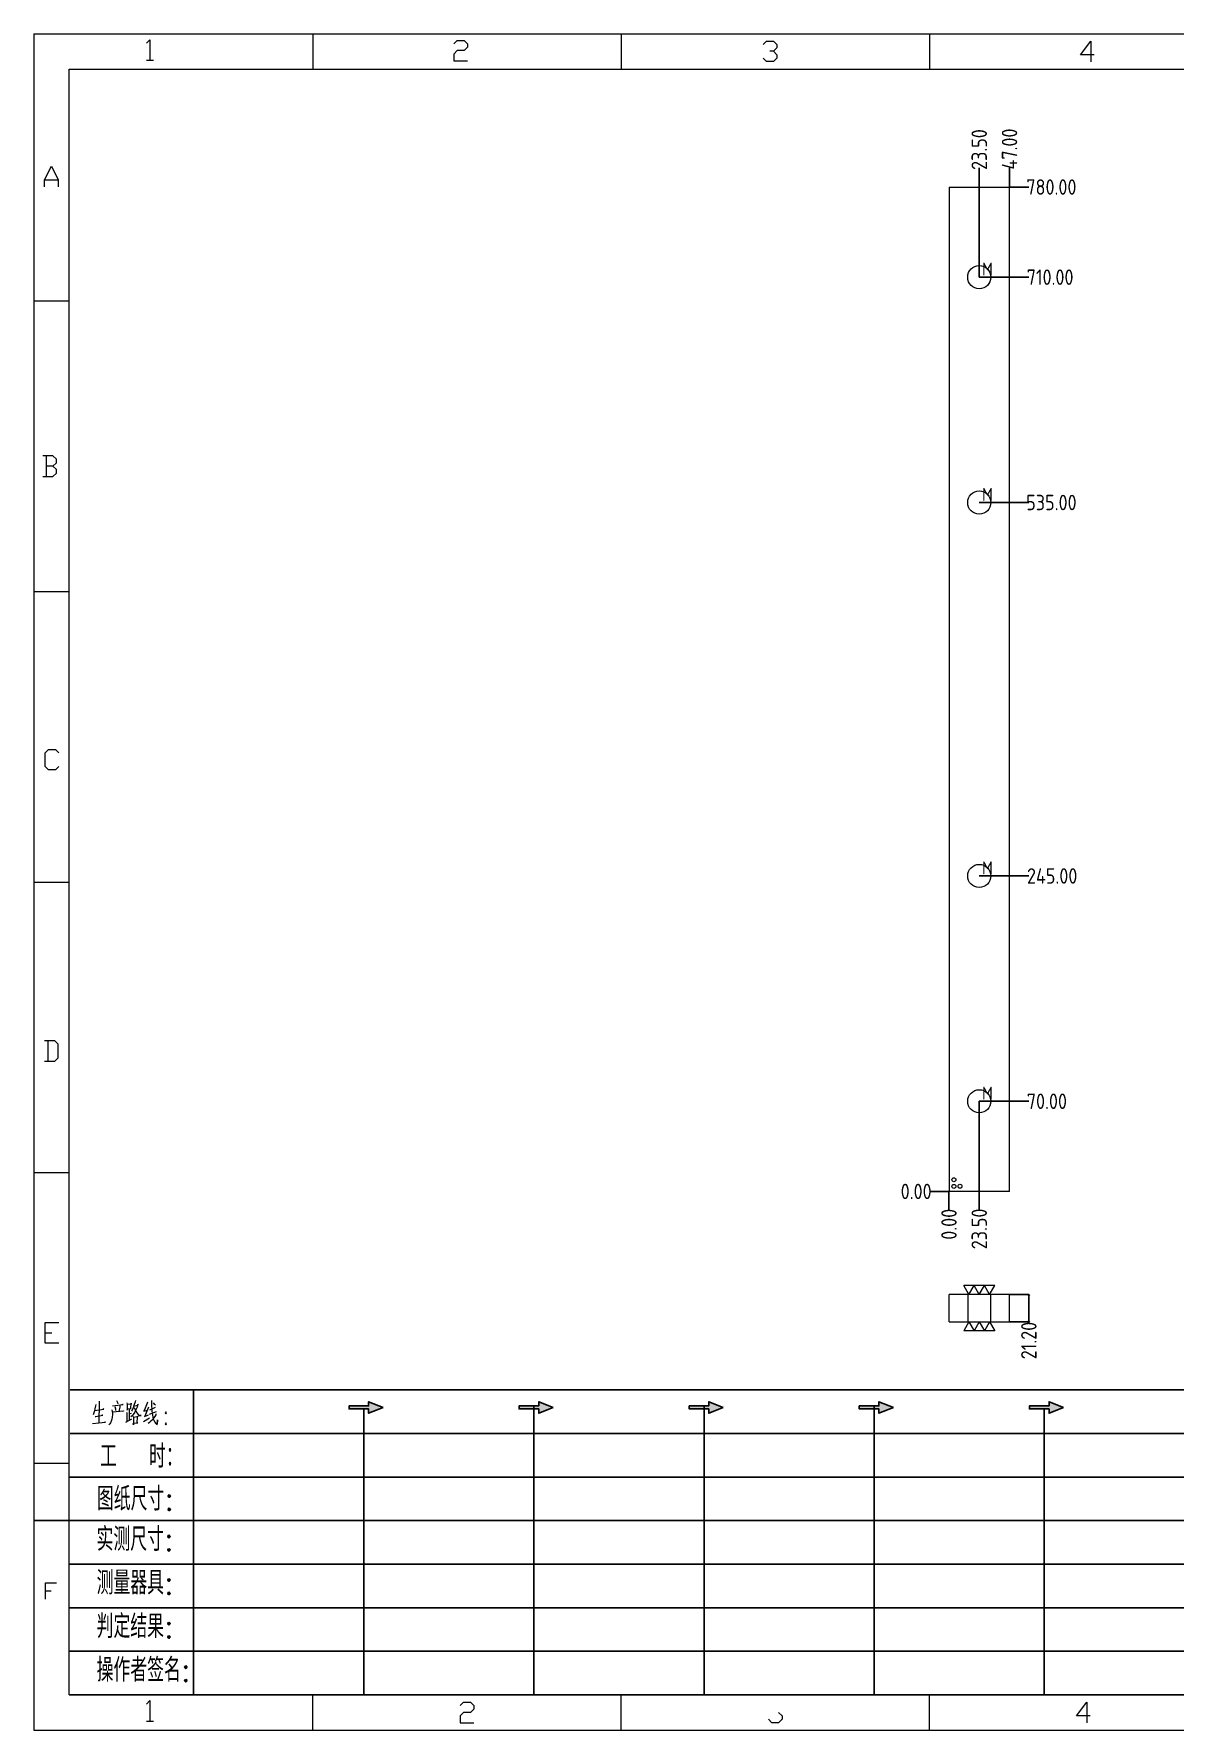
# Model space of a CAD drawing. Header units: millimetres. Extents: x 0 to 1869, y 0 to 1317.
# Drawn here: x 0 to 886, y 0 to 1317 of the extents above; entities that cross this region are included whole.
import ezdxf
from ezdxf.enums import TextEntityAlignment as Align
from ezdxf.lldxf.tags import DXFTag

# ---------------------------------------------------------------- set-up
doc = ezdxf.new("R2010")
doc.units = ezdxf.units.MM
doc.header["$PDSIZE"] = 3
doc.layers.get('Defpoints').update_dxf_attribs({"true_color": 0xffffff})
doc.layers.add('dim', color=4, linetype='Continuous')
doc.layers.add('dim_temp', color=161, linetype='Continuous', lineweight=9)
doc.layers.add('U2', color=7, linetype='Continuous', true_color=0xffffff)
doc.styles.add('chinesef_fs', font='simplex.shx', dxfattribs={"bigfont": 'gbcbig.shx'})
doc.styles.add('gbenor', font='gbenor.shx', dxfattribs={"bigfont": 'gbcbig'})
doc.styles.add('gbenor_', font='gbenor.shx', dxfattribs={"bigfont": 'gbcbig'})
doc.styles.add('TXT', font='txt.shx', dxfattribs={"width": 0.8, "bigfont": 'ctxt.shx'})
tags = doc.linetypes.add('DASHED', pattern=[25.72, 12.86, -12.86]).pattern_tags.tags
tags[6:7] = [DXFTag(74, 4), DXFTag(75, 0), DXFTag(340, '0'), DXFTag(46, 0.0), DXFTag(50, 0.0), DXFTag(44, 0.0), DXFTag(45, 0.0)]
tags[4:5] = [DXFTag(74, 4), DXFTag(75, 0), DXFTag(340, '0'), DXFTag(46, 0.0), DXFTag(50, 0.0), DXFTag(44, 0.0), DXFTag(45, 0.0)]
doc.dimstyles.new('零件', dxfattribs={"dimscale": 1.5, "dimtxt": 10, "dimasz": 1, "dimexe": 0, "dimexo": 0, "dimgap": 0, "dimtad": 1, "dimtxsty": 'Standard', "dimblk": 'OPEN90', "dimcen": 0, "dimclrd": 252, "dimclre": 252, "dimclrt": 4, "dimazin": 3, "dimtp": 0.001, "dimtm": 0.001, "dimtfac": 1, "dimtmove": 0, "dimatfit": 3, "dimldrblk": 'OPEN90'})

# ---------------------------------------------------------------- blocks, each defined once
blk = doc.blocks.new('*D11')
at = {"layer": 'Defpoints', "color": 0, "lineweight": 18, "transparency": 16777216}
for p in [(733.8, 488.3), (772.3, 488.3), (710.3, 418.3)]:
    blk.add_point(p, dxfattribs=at)
at = {"layer": 'dim_temp', "color": 252, "lineweight": -2, "transparency": 16777216}
blk.add_line((733.8, 488.3), (772.3, 488.3), dxfattribs=at)
at = {"layer": 'dim_temp', "color": 4, "lineweight": 18, "transparency": 16777216, "insert": (786.3, 488.3), "char_height": 12, "attachment_point": 5, "style": 'gbenor'}
blk.add_mtext('\\A1;70.00', dxfattribs=at)
blk = doc.blocks.new('_OPEN90')
at = {"color": 0, "linetype": 'ByBlock'}
for p, q in [((0, 0), (-1, 0)), ((-0.5, 0.5), (0, 0)), ((0, 0), (-0.5, -0.5))]:
    blk.add_line(p, q, dxfattribs=at)
blk = doc.blocks.new('*D12')
at = {"layer": 'Defpoints', "color": 0, "lineweight": 18, "transparency": 16777216}
for p in [(733.8, 663.3), (772.3, 663.3), (710.3, 418.3)]:
    blk.add_point(p, dxfattribs=at)
at = {"layer": 'dim_temp', "color": 252, "lineweight": -2, "transparency": 16777216}
blk.add_line((733.8, 663.3), (772.3, 663.3), dxfattribs=at)
at = {"layer": 'dim_temp', "color": 4, "lineweight": 18, "transparency": 16777216, "insert": (790.4, 663.3), "char_height": 12, "attachment_point": 5, "style": 'gbenor'}
blk.add_mtext('\\A1;245.00', dxfattribs=at)
blk = doc.blocks.new('*D13')
at = {"layer": 'Defpoints', "color": 0, "lineweight": 18, "transparency": 16777216}
for p in [(733.8, 953.3), (772.3, 953.3), (710.3, 418.3)]:
    blk.add_point(p, dxfattribs=at)
at = {"layer": 'dim_temp', "color": 252, "lineweight": -2, "transparency": 16777216}
blk.add_line((733.8, 953.3), (772.3, 953.3), dxfattribs=at)
at = {"layer": 'dim_temp', "color": 4, "lineweight": 18, "transparency": 16777216, "insert": (789.8, 953.3), "char_height": 12, "attachment_point": 5, "style": 'gbenor'}
blk.add_mtext('\\A1;535.00', dxfattribs=at)
blk = doc.blocks.new('*D14')
at = {"layer": 'Defpoints', "color": 0, "lineweight": 18, "transparency": 16777216}
for p in [(733.8, 1128.3), (772.3, 1128.3), (710.3, 418.3)]:
    blk.add_point(p, dxfattribs=at)
at = {"layer": 'dim_temp', "color": 252, "lineweight": -2, "transparency": 16777216}
blk.add_line((733.8, 1128.3), (772.3, 1128.3), dxfattribs=at)
at = {"layer": 'dim_temp', "color": 4, "lineweight": 18, "transparency": 16777216, "insert": (788.8, 1128.3), "char_height": 12, "attachment_point": 5, "style": 'gbenor'}
blk.add_mtext('\\A1;710.00', dxfattribs=at)
blk = doc.blocks.new('*D15')
at = {"layer": 'Defpoints', "color": 0, "lineweight": 18, "transparency": 16777216}
for p in [(757.3, 1198.3), (772.3, 1198.3), (710.3, 418.3)]:
    blk.add_point(p, dxfattribs=at)
at = {"layer": 'dim_temp', "color": 252, "lineweight": -2, "transparency": 16777216}
blk.add_line((757.3, 1198.3), (772.3, 1198.3), dxfattribs=at)
at = {"layer": 'dim_temp', "color": 4, "lineweight": 18, "transparency": 16777216, "insert": (789.8, 1198.3), "char_height": 12, "attachment_point": 5, "style": 'gbenor'}
blk.add_mtext('\\A1;780.00', dxfattribs=at)
blk = doc.blocks.new('*D16')
at = {"layer": 'Defpoints', "color": 0, "lineweight": 18, "transparency": 16777216}
for p in [(695.3, 418.3), (710.3, 418.3), (710.3, 418.3)]:
    blk.add_point(p, dxfattribs=at)
at = {"layer": 'dim_temp', "color": 252, "lineweight": -2, "transparency": 16777216}
blk.add_line((710.3, 418.3), (695.3, 418.3), dxfattribs=at)
at = {"layer": 'dim_temp', "color": 4, "lineweight": 18, "transparency": 16777216, "insert": (684.8, 418.3), "char_height": 12, "attachment_point": 5, "style": 'gbenor'}
blk.add_mtext('\\A1;0.00', dxfattribs=at)
blk = doc.blocks.new('*D17')
at = {"layer": 'Defpoints', "color": 0, "lineweight": 18, "transparency": 16777216}
for p in [(733.8, 488.3), (710.3, 418.3), (733.8, 403.3)]:
    blk.add_point(p, dxfattribs=at)
at = {"layer": 'dim_temp', "color": 252, "lineweight": -2, "transparency": 16777216}
blk.add_line((733.8, 488.3), (733.8, 403.3), dxfattribs=at)
at = {"layer": 'dim_temp', "color": 4, "lineweight": 18, "transparency": 16777216, "insert": (733.8, 389.2), "char_height": 12, "attachment_point": 5, "rotation": 90, "style": 'gbenor'}
blk.add_mtext('\\A1;23.50', dxfattribs=at)
blk = doc.blocks.new('*D18')
at = {"layer": 'Defpoints', "color": 0, "lineweight": 18, "transparency": 16777216}
for p in [(710.3, 418.3), (710.3, 418.3), (710.3, 403.3)]:
    blk.add_point(p, dxfattribs=at)
at = {"layer": 'dim_temp', "color": 252, "lineweight": -2, "transparency": 16777216}
blk.add_line((710.3, 418.3), (710.3, 403.3), dxfattribs=at)
at = {"layer": 'dim_temp', "color": 4, "lineweight": 18, "transparency": 16777216, "insert": (710.3, 392.8), "char_height": 12, "attachment_point": 5, "rotation": 90, "style": 'gbenor'}
blk.add_mtext('\\A1;0.00', dxfattribs=at)
blk = doc.blocks.new('*D19')
at = {"layer": 'Defpoints', "color": 0, "lineweight": 18, "transparency": 16777216}
for p in [(757.3, 1213.3), (757.3, 1198.3), (710.3, 418.3)]:
    blk.add_point(p, dxfattribs=at)
at = {"layer": 'dim_temp', "color": 252, "lineweight": -2, "transparency": 16777216}
blk.add_line((757.3, 1198.3), (757.3, 1213.3), dxfattribs=at)
at = {"layer": 'dim_temp', "color": 4, "lineweight": 18, "transparency": 16777216, "insert": (757.3, 1227.8), "char_height": 12, "attachment_point": 5, "rotation": 90, "style": 'gbenor'}
blk.add_mtext('\\A1;47.00', dxfattribs=at)
blk = doc.blocks.new('*D20')
at = {"layer": 'Defpoints', "color": 0, "lineweight": 18, "transparency": 16777216}
for p in [(733.8, 1213.3), (733.8, 1128.3), (710.3, 418.3)]:
    blk.add_point(p, dxfattribs=at)
at = {"layer": 'dim_temp', "color": 252, "lineweight": -2, "transparency": 16777216}
blk.add_line((733.8, 1128.3), (733.8, 1213.3), dxfattribs=at)
at = {"layer": 'dim_temp', "color": 4, "lineweight": 18, "transparency": 16777216, "insert": (733.8, 1227.4), "char_height": 12, "attachment_point": 5, "rotation": 90, "style": 'gbenor'}
blk.add_mtext('\\A1;23.50', dxfattribs=at)
blk = doc.blocks.new('*D21')
at = {"layer": 'Defpoints', "color": 0, "lineweight": 18, "transparency": 16777216}
for p in [(757.3, 338.3), (757.3, 317.1), (772.3, 317.1)]:
    blk.add_point(p, dxfattribs=at)
at = {"layer": 'dim_temp', "color": 252, "lineweight": -2, "transparency": 16777216}
for p, q in [((757.3, 338.3), (772.3, 338.3)), ((772.3, 336.8), (772.3, 318.6)), ((757.3, 317.1), (772.3, 317.1)), ((772.3, 317.1), (772.3, 315.6))]:
    blk.add_line(p, q, dxfattribs=at)
at = {"layer": 'dim_temp', "color": 252, "lineweight": -2, "transparency": 16777216, "xscale": 1.5, "yscale": 1.5, "zscale": 1.5}
for p, rotation in [((772.3, 338.3), 90), ((772.3, 317.1), 270)]:
    blk.add_blockref('_OPEN90', p, dxfattribs=dict(at, rotation=rotation))
at = {"layer": 'dim_temp', "color": 4, "lineweight": 18, "transparency": 16777216, "insert": (772.3, 302.5), "char_height": 12, "attachment_point": 5, "rotation": 90, "style": 'gbenor'}
blk.add_mtext('\\A1;21.20', dxfattribs=at)
blk = doc.blocks.new('U4')
for points in [[(351.8, 337.7), (351.8, 333.2), (367, 339.3), (351.8, 345.3), (351.8, 340.8), (331.2, 340.8), (331.2, 337.7)], [(545.7, 339.3), (530.6, 345.3), (530.6, 340.8), (509.9, 340.8), (509.9, 337.7), (530.6, 337.7), (530.6, 333.2)], [(724.5, 339.3), (709.3, 345.3), (709.3, 340.8), (688.7, 340.8), (688.7, 337.7), (709.3, 337.7), (709.3, 333.2)], [(903.3, 339.3), (888.1, 345.3), (888.1, 340.8), (867.5, 340.8), (867.5, 337.7), (888.1, 337.7), (888.1, 333.2)], [(1082.1, 339.3), (1066.9, 345.3), (1066.9, 340.8), (1046.3, 340.8), (1046.3, 337.7), (1066.9, 337.7), (1066.9, 333.2)]]:
    blk.add_hatch(color=3).paths.add_polyline_path(points)
at = {"color": 254, "lineweight": 18}
for p, q in [((0, 1783.5), (0, 0)), ((0, 1783.5), (2530.2, 1783.5)), ((941.1, 1783.5), (941.1, 1746.5)), ((37, 37), (37, 1746.5)), ((37, 1746.5), (2493.2, 1746.5)), ((0, 1502.7), (37, 1502.7)), ((0, 1197.2), (37, 1197.2)), ((0, 891.7), (37, 891.7)), ((0, 586.3), (37, 586.3)), ((0, 280.8), (37, 280.8)), ((37, 37), (2493.2, 37)), ((941.1, 0), (941.1, 37)), ((0, 0), (2530.2, 0))]:
    blk.add_line(p, q, dxfattribs=at)
at = {"color": 254, "linetype": 'Continuous', "lineweight": 18}
for p, q in [((293.1, 1783.5), (293.1, 1746.5)), ((617.1, 1783.5), (617.1, 1746.5)), ((293.1, 0), (293.1, 37)), ((617.1, 0), (617.1, 37))]:
    blk.add_line(p, q, dxfattribs=at)
for p, q in [((38, 357.6), (1598.2, 357.6)), ((38, 311.8), (1598.2, 311.8)), ((37.1, 266), (1598.2, 266)), ((0.1, 220.2), (1598.2, 220.2)), ((37.1, 174.4), (1598.2, 174.4)), ((37.1, 128.6), (1598.2, 128.6)), ((37.1, 82.8), (1598.2, 82.8))]:
    blk.add_line(p, q)
at = {"color": 254}
for p, q in [((167.8, 37), (167.8, 357.6)), ((525.5, 37), (525.5, 340.8)), ((704.3, 37), (704.3, 340.8)), ((883.1, 37), (883.1, 340.8)), ((346.7, 37), (346.7, 337.9)), ((1061.9, 37), (1061.9, 337.7)), ((1598.2, 37), (38, 37))]:
    blk.add_line(p, q, dxfattribs=at)
at = {"color": 92, "lineweight": 18}
for points in [[(118.3, 1773.7), (121.9, 1777.3), (121.9, 1755.8)], [(441.4, 1773.1), (445, 1776.7), (452.2, 1776.7), (455.8, 1773.1), (455.8, 1769.5), (452.2, 1765.9), (445, 1765.9), (441.4, 1762.3), (441.4, 1755.1), (455.8, 1755.1)], [(766.4, 1772.4), (770, 1776), (777.2, 1776), (780.8, 1772.4), (780.8, 1768.8), (777.2, 1765.2), (773.6, 1765.2)], [(1114.4, 1761.4), (1100, 1761.4), (1110.8, 1775.8), (1110.8, 1754.2)], [(118.3, 1755.8), (125.5, 1755.8)], [(777.2, 1765.2), (780.8, 1761.6), (780.8, 1758), (777.2, 1754.4), (770, 1754.4), (766.4, 1758)], [(11.1, 1622.8), (11.1, 1630), (18.3, 1644.4), (25.5, 1630), (25.5, 1622.8)], [(11.1, 1630), (25.5, 1630)], [(20, 1329), (23.6, 1332.6), (23.6, 1336.2), (20, 1339.8), (9.2, 1339.8)], [(12.8, 1339.8), (12.8, 1318.2)], [(9.2, 1318.2), (20, 1318.2), (23.6, 1321.8), (23.6, 1325.4), (20, 1329), (12.8, 1329)], [(26.1, 1013.2), (22.5, 1009.6), (15.3, 1009.6), (11.7, 1013.2), (11.7, 1027.6), (15.3, 1031.2), (22.5, 1031.2), (26.1, 1027.6)], [(11, 703.2), (21.8, 703.2), (25.4, 706.8), (25.4, 721.2), (21.8, 724.8), (11, 724.8)], [(14.6, 724.8), (14.6, 703.2)], [(26.1, 407), (11.7, 407), (11.7, 428.6), (26.1, 428.6)], [(11.7, 417.8), (18.9, 417.8)], [(12.3, 137.7), (12.3, 155), (23.8, 155)], [(12.3, 146.4), (18.1, 146.4)], [(118.3, 27.4), (121.9, 31), (121.9, 9.4)], [(447.9, 25.7), (451.5, 29.3), (458.7, 29.3), (462.3, 25.7), (462.3, 22.1), (458.7, 18.5), (451.5, 18.5), (447.9, 14.9), (447.9, 7.7), (462.3, 7.7)], [(782.7, 18.5), (786.3, 14.9), (786.3, 11.3), (782.7, 7.7), (775.5, 7.7), (771.9, 11.3)], [(1110.3, 14.9), (1095.9, 14.9), (1106.7, 29.3), (1106.7, 7.7)], [(118.3, 9.4), (125.5, 9.4)]]:
    blk.add_lwpolyline(points, dxfattribs=at)
at = {"color": 92, "lineweight": 0}
for points in [[(65, 342.2), (64.8, 341), (64.1, 337.9), (63.6, 335.7), (62.8, 333.5), (62.1, 331.4)], [(68.4, 345.9), (68.7, 344.4), (68.1, 322.9)], [(82.6, 340.8), (93.7, 342.2), (93.3, 342.4), (92.4, 342)], [(86.1, 336.1), (86, 337.5), (85.3, 339.8)], [(86.7, 346.7), (87.9, 344.6), (88.3, 343)], [(90.3, 341), (90.4, 339.6), (89.1, 335.3)], [(97.8, 344), (98.1, 342.6), (98.1, 340.8), (98.1, 337.9), (98.1, 336.3), (98.2, 337.7), (102.1, 338.3), (101.8, 338.3), (102.1, 343.6), (102.1, 343.2), (102.1, 342.8), (98.2, 342.2)], [(105.5, 341.2), (105.9, 341), (109.6, 341.8), (109.3, 342.6), (108.5, 339.6), (107.6, 337.3), (106.9, 335.9), (105.9, 334.3), (104.3, 332), (103.1, 330.4), (101.9, 329.4)], [(106.6, 346.5), (106.5, 345.2), (105.1, 341.2), (104.2, 338.9), (103.1, 336.3), (102.6, 335.5)], [(104.9, 339.1), (105.3, 338.7), (107, 335.7), (108.6, 333.3), (109.9, 331.2), (110.3, 330.8), (112.6, 330.8), (110.2, 331.2), (109, 332.6)], [(119.3, 344.8), (119.1, 343.8), (116.8, 338.5), (115.4, 335.5), (119.3, 336.3)], [(120.3, 339.4), (118.1, 333.5), (116.4, 330), (116.1, 329.8), (120.5, 331.4)], [(121.7, 336.7), (127.7, 339.6)], [(123.4, 346.5), (123.5, 345.4), (123.5, 340.8), (123.8, 337.3), (124, 335.3), (124.2, 333.1), (124.5, 331), (124.8, 329), (125.2, 327.4), (125.9, 325.7), (126.9, 323.9), (127.9, 322.7), (128.9, 321.7), (129.6, 321.3), (129.9, 326.1), (129.4, 321.5)], [(127.7, 341.6), (127.2, 342.4), (125.7, 344.2)], [(61.4, 322.3), (68.2, 322.9), (75.3, 323.7), (74.9, 323.9), (73.8, 323.5)], [(63.8, 335.9), (73.4, 337.5), (73.1, 337.7), (72.5, 337.3)], [(64.5, 329.6), (64.8, 329.6), (65.1, 329.6), (72.5, 331), (71.9, 331), (70.9, 330.8)], [(82.6, 335.1), (82.6, 331.8), (82.3, 329), (81.9, 326.8), (81.2, 324.9), (80.3, 323.1), (79.6, 321.9), (78.8, 320.9)], [(93.3, 335.5), (94.1, 335.7), (94.3, 335.5), (82.6, 334.3), (82.6, 335.1), (82.2, 336.9)], [(96.5, 323.9), (102.8, 327.2)], [(97.2, 334.3), (97.5, 333.5), (97.7, 324.7)], [(100.2, 337.9), (100.1, 325.9)], [(100.2, 332.6), (102.4, 333.1)], [(104.2, 330), (104.5, 329), (104.5, 321.1), (104.3, 322.1), (104.5, 322.7), (109.2, 323.1), (108.6, 323.1), (109, 329.2), (109, 330), (109.3, 329.4), (108.6, 329.4), (104.6, 328.8)], [(115.3, 324.3), (121.5, 328.2)], [(128.2, 332.4), (128.1, 331.6), (126.9, 329.6), (125.8, 328), (124.5, 326.3), (123, 324.7), (121.4, 323.3), (120.1, 322.3)], [(121.4, 332.2), (128.8, 335.1)]]:
    blk.add_lwpolyline(points, dxfattribs=at)
for points in [[(367, 339.3), (351.8, 345.3), (351.8, 340.8), (331.2, 340.8), (331.2, 337.7), (351.8, 337.7), (351.8, 333.2), (367, 339.3)], [(545.7, 339.3), (530.6, 345.3), (530.6, 340.8), (509.9, 340.8), (509.9, 337.7), (530.6, 337.7), (530.6, 333.2), (545.7, 339.3)], [(724.5, 339.3), (709.3, 345.3), (709.3, 340.8), (688.7, 340.8), (688.7, 337.7), (709.3, 337.7), (709.3, 333.2), (724.5, 339.3)], [(903.3, 339.3), (888.1, 345.3), (888.1, 340.8), (867.5, 340.8), (867.5, 337.7), (888.1, 337.7), (888.1, 333.2), (903.3, 339.3)], [(1082.1, 339.3), (1066.9, 345.3), (1066.9, 340.8), (1046.3, 340.8), (1046.3, 337.7), (1066.9, 337.7), (1066.9, 333.2), (1082.1, 339.3)]]:
    blk.add_lwpolyline(points)
for points in [[(138.7, 332.4), (139.4, 333.5), (138.7, 334.5), (138, 333.5)], [(138.7, 320.9), (139.4, 321.9), (138.7, 322.9), (138, 321.9)]]:
    blk.add_lwpolyline(points, close=True, dxfattribs=at)
at = {"color": 3, "style": 'chinesef_fs'}
for s, p in [('工  时：', (69.5, 275.7)), ('图纸尺寸:', (66.2, 230.9)), ('实测尺寸:', (65.9, 188.4)), ('测量器具:', (65.9, 142.6)), ('判定结果:', (65.9, 96.8)), ('操作者签名:', (65.9, 51))]:
    blk.add_text(s, height=24.57, dxfattribs=at).set_placement(p)
at = {"lineweight": 18, "style": 'gbenor_'}
blk.add_attdef('文档路径', (2126, 386.9), '', height=17.8, dxfattribs=at)
at = {"lineweight": 20, "style": 'TXT'}
for tag, height, p in [('18-**-**', 16.3, (1866.6, 256.2)), ('客户名称', 16.1, (1741.1, 134, 0)), ('料厚:', 16.1, (1741.3, 93.2, 0))]:
    blk.add_attdef(tag, text='', height=height, dxfattribs=at).set_placement(p, align=Align.MIDDLE)
for tag, p, height in [('88888', (1850.9, 207.5), 14.9), ('材质:', (1691.2, 168, 0), 16.1), ('核准', (1869.4, 127.5, 0), 16.1), ('设计', (1868.8, 88.3, 0), 16.1), ('绘图', (1868.2, 49.1, 0), 16.1)]:
    blk.add_attdef(tag, p, '', height=height, dxfattribs=at)
for tag, p, height, width in [('3', (2234.7, 206.9), 15.8, 0.7), ('4', (2234.7, 167.4), 15.8, 0.7), ('核准日期', (2041.1, 124.2, 0), 16.1, 0.68), ('设计日期', (2041.1, 84.5, 0), 16.1, 0.68), ('1', (2251.9, 85.9), 14.6, 0.7), ('绘图日期', (2040.9, 46.4, 0), 16.1, 0.68), ('2', (2235, 49.2), 14.6, 0.7)]:
    blk.add_attdef(tag, p, '', height=height, dxfattribs=dict(at, width=width))

msp = doc.modelspace()

# ---------------------------------------------------------------- linework, layer by layer
at = {"layer": 'dim', "color": 20, "linetype": 'Continuous', "lineweight": 18}
for p, q in [((725.819, 338.296), (721.819, 345.224)), ((745.819, 345.224), (721.819, 345.224)), ((725.819, 338.296), (729.819, 345.224)), ((733.819, 338.296), (729.819, 345.224)), ((733.819, 338.296), (737.819, 345.224)), ((741.819, 338.296), (737.819, 345.224)), ((741.819, 338.296), (745.819, 345.224)), ((725.819, 317.096), (721.819, 310.168)), ((725.819, 317.096), (729.819, 310.168)), ((733.819, 317.096), (729.819, 310.168)), ((733.819, 317.096), (737.819, 310.168)), ((741.819, 317.096), (737.819, 310.168)), ((741.819, 317.096), (745.819, 310.168)), ((745.819, 310.168), (721.819, 310.168))]:
    msp.add_line(p, q, dxfattribs=at)
at = {"layer": 'dim', "lineweight": 18}
for centre in [(714.107, 427.391), (714.107, 422.222), (718.848, 422.329)]:
    msp.add_circle(centre, 1.523, dxfattribs=at)
at = {"layer": 'U2', "color": 135, "linetype": 'Continuous', "lineweight": 18}
for p, q in [((710.319, 1198.296), (757.319, 1198.296)), ((710.319, 1198.296), (710.319, 418.296)), ((757.319, 418.296), (757.319, 1198.296)), ((757.319, 418.296), (710.319, 418.296)), ((757.319, 338.296), (710.319, 338.296)), ((710.319, 317.096), (710.319, 338.296)), ((757.319, 317.096), (757.319, 338.296)), ((710.319, 317.096), (757.319, 317.096))]:
    msp.add_line(p, q, dxfattribs=at)
at = {"layer": 'U2', "color": 31, "linetype": 'DASHED', "lineweight": 13, "ltscale": 0.35293}
for p, q in [((724.815, 338.296), (724.815, 317.096)), ((742.822, 317.096), (742.822, 338.296))]:
    msp.add_line(p, q, dxfattribs=at)
at = {"layer": 'U2', "color": 42, "linetype": 'Continuous', "lineweight": 18}
for centre in [(733.819, 1128.296), (733.819, 953.296), (733.819, 663.296), (733.819, 488.296)]:
    msp.add_circle(centre, 9.004, dxfattribs=at)

# ---------------------------------------------------------------- block references
at = {"layer": 'dim', "ltscale": 0.35293, "xscale": 0.7385494959180505, "yscale": 0.7385494959162315, "zscale": 0.7385494959168442}
msp.add_blockref('U4', (0, 0), dxfattribs=at)

# ---------------------------------------------------------------- texts
at = {"layer": 'dim', "color": 4, "lineweight": 18, "style": 'gbenor'}
for p in [(736.024, 1129.591), (736.024, 954.591), (736.024, 664.591), (736.024, 489.591)]:
    msp.add_text('M', height=10, dxfattribs=at).set_placement(p)

# ---------------------------------------------------------------- dimensions: what is measured, and where the dimension line sits
at = {"layer": 'dim_temp', "lineweight": 18}
for feature_location, offset, dtype, origin, picture, middle in [((757.319, 1198.296), (0, 15), 1, (710.319, 418.296), '*D19', (757.319, 1227.8)), ((733.819, 1128.296), (0, 85), 1, (710.319, 418.296), '*D20', (733.819, 1227.427)), ((757.319, 1198.296), (15, 0), 0, (710.319, 418.296), '*D15', (789.823, 1198.296)), ((733.819, 1128.296), (38.5, 0), 0, (710.319, 418.296), '*D14', (788.823, 1128.296)), ((733.819, 953.296), (38.5, 0), 0, (710.319, 418.296), '*D13', (789.823, 953.296)), ((733.819, 663.296), (38.5, 0), 0, (710.319, 418.296), '*D12', (790.449, 663.296)), ((733.819, 488.296), (38.5, 0), 0, (710.319, 418.296), '*D11', (786.323, 488.296)), ((733.819, 488.296), (0, -85), 1, (710.319, 418.296), '*D17', (733.819, 389.165)), ((710.318583512, 418.296393122), (-15, 0), 0, (710.318583512, 418.296393122), '*D16', (684.810709496, 418.296393122)), ((710.318583512, 418.296393122), (0, -15), 1, (710.318583512, 418.296393122), '*D18', (710.318583512, 392.788519106))]:
    dim = msp.add_ordinate_dim(feature_location=feature_location, offset=offset, dtype=dtype, origin=origin, dimstyle='零件', override={"dimtxt": 8, "dimtxsty": 'gbenor'}, dxfattribs=at)
    dim.commit()
    dim.dimension.update_dxf_attribs({"geometry": picture, "text_midpoint": middle})
dim = msp.add_linear_dim(base=(772.319, 317.096), p1=(757.319, 338.296), p2=(757.319, 317.096), angle=90, dimstyle='零件', override={"dimtxt": 8, "dimtxsty": 'gbenor'}, dxfattribs=at)
dim.commit()
dim.dimension.update_dxf_attribs({"geometry": '*D21', "text_midpoint": (772.319, 302.465)})

doc.saveas('drawing.dxf')
